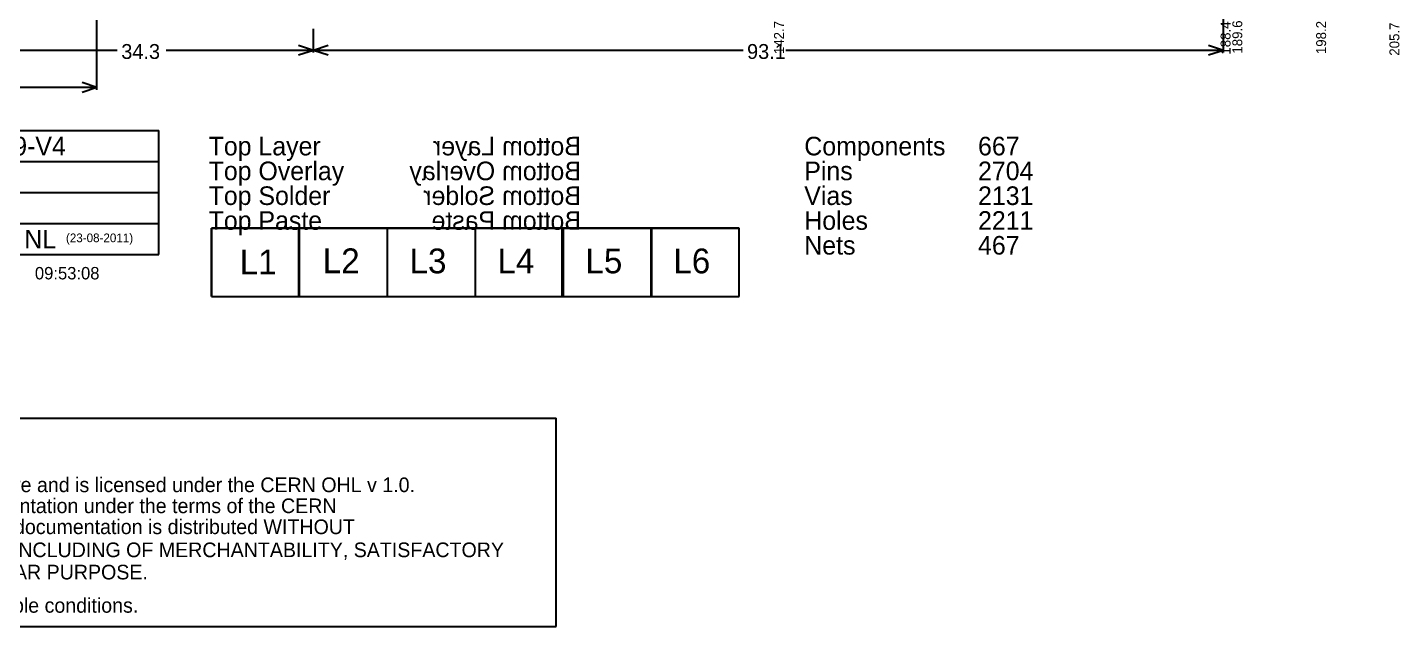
# Model space of a CAD drawing. Extents: x 28 to 300, y 18 to 330.
# Drawn here: x 126.2 to 266.7, y 17.8 to 79.1 of the extents above; entities that cross this region are included whole.
import ezdxf

# ---------------------------------------------------------------- set-up
doc = ezdxf.new("R2010")
doc.units = 0
for name, color, linetype in [('BOTTOMLAYER', 5, 'CONTINUOUS'), ('BOTTOMOVERLAY', 54, 'CONTINUOUS'), ('BOTTOMPASTE', 16, 'CONTINUOUS'), ('BOTTOMSOLDER', 6, 'CONTINUOUS'), ('DRILLDRAWING', 1, 'CONTINUOUS'), ('INTERNALPLANE1', 76, 'CONTINUOUS'), ('INTERNALPLANE6', 136, 'CONTINUOUS'), ('MECHANICAL6', 56, 'CONTINUOUS'), ('MECHANICAL9', 56, 'CONTINUOUS'), ('MIDLAYER1', 16, 'CONTINUOUS'), ('MIDLAYER3', 90, 'CONTINUOUS'), ('TOPLAYER', 1, 'CONTINUOUS'), ('TOPOVERLAY', 2, 'CONTINUOUS'), ('TOPPASTE', 8, 'CONTINUOUS'), ('TOPSOLDER', 216, 'CONTINUOUS')]:
    doc.layers.add(name, color=color, linetype=linetype)

msp = doc.modelspace()

# ---------------------------------------------------------------- linework, layer by layer
at = {"layer": 'BOTTOMLAYER'}
for p, q in [((145.08, 58.6), (199.08, 58.6)), ((145.08, 51.6), (145.08, 58.6)), ((154.08, 51.6), (154.08, 58.6)), ((154.08, 58.6), (154.08, 58.6)), ((163.08, 51.6), (163.08, 58.6)), ((172.08, 51.6), (172.08, 58.6)), ((181.08, 51.6), (181.08, 58.6)), ((190.08, 51.6), (190.08, 58.6)), ((199.08, 51.6), (199.08, 58.6)), ((145.08, 51.6), (199.08, 51.6))]:
    msp.add_line(p, q, dxfattribs=at)
at = {"layer": 'DRILLDRAWING'}
for p, q in [((248.63, 76.58), (248.63, 91.76)), ((133.35, 72.77), (133.35, 91.05)), ((155.5, 76.58), (155.5, 79)), ((155.5, 76.58), (155.5, 79)), ((153.98, 77.34), (155.5, 76.83)), ((155.5, 76.83), (157.02, 77.34)), ((247.1, 77.34), (248.63, 76.83)), ((121.2, 76.83), (135.43, 76.83)), ((140.45, 76.83), (155.5, 76.83)), ((153.98, 76.33), (155.5, 76.83)), ((155.5, 76.83), (199.47, 76.83)), ((155.5, 76.83), (157.02, 76.33)), ((203.84, 76.83), (248.63, 76.83)), ((247.1, 76.33), (248.63, 76.83)), ((111.27, 73.02), (133.35, 73.02)), ((131.83, 73.53), (133.35, 73.02)), ((131.83, 72.52), (133.35, 73.02)), ((83.82, 39.12), (180.34, 39.12)), ((180.34, 17.78), (180.34, 39.12)), ((83.82, 17.78), (180.34, 17.78))]:
    msp.add_line(p, q, dxfattribs=at)
at = {"layer": 'INTERNALPLANE1'}
for p, q in [((145.08, 58.6), (199.08, 58.6)), ((145.08, 51.6), (145.08, 58.6)), ((145.08, 58.6), (145.08, 51.6)), ((180.97, 58.6), (145.08, 58.6)), ((154.08, 51.6), (154.08, 58.6)), ((163.08, 51.6), (163.08, 58.6)), ((172.08, 51.6), (172.08, 58.6)), ((180.97, 51.6), (180.97, 58.6)), ((181.08, 51.6), (181.08, 58.6)), ((190.08, 51.6), (190.08, 58.6)), ((190.09, 58.6), (190.09, 51.6)), ((199.08, 58.6), (190.09, 58.6)), ((199.08, 51.6), (199.08, 58.6)), ((199.08, 51.6), (199.08, 58.6)), ((145.08, 51.6), (199.08, 51.6)), ((145.08, 51.6), (180.97, 51.6)), ((154.08, 51.6), (154.08, 51.6)), ((172.08, 51.6), (172.08, 51.6)), ((190.09, 51.6), (199.08, 51.6))]:
    msp.add_line(p, q, dxfattribs=at)
at = {"layer": 'INTERNALPLANE6'}
for p, q in [((145.08, 58.6), (199.08, 58.6)), ((145.08, 51.6), (145.08, 58.6)), ((145.08, 58.6), (145.08, 51.6)), ((154, 58.6), (145.08, 58.6)), ((154, 51.6), (154, 58.6)), ((154.08, 51.6), (154.08, 58.6)), ((163.04, 58.6), (163.04, 51.6)), ((199.08, 58.6), (163.04, 58.6)), ((163.08, 51.6), (163.08, 58.6)), ((163.08, 58.6), (163.08, 58.6)), ((172.08, 51.6), (172.08, 58.6)), ((181.08, 51.6), (181.08, 58.6)), ((190.08, 51.6), (190.08, 58.6)), ((199.08, 51.6), (199.08, 58.6)), ((199.08, 51.6), (199.08, 58.6)), ((145.08, 51.6), (199.08, 51.6)), ((145.08, 51.6), (154, 51.6)), ((154.08, 51.6), (154.08, 51.6)), ((163.04, 51.6), (199.08, 51.6)), ((172.08, 51.6), (172.08, 51.6)), ((190.08, 51.6), (190.08, 51.6))]:
    msp.add_line(p, q, dxfattribs=at)
at = {"layer": 'MECHANICAL6'}
for p, q in [((97.79, 68.58), (139.7, 68.58)), ((139.7, 55.88), (139.7, 68.58)), ((97.79, 65.4), (139.7, 65.4)), ((97.79, 62.23), (139.7, 62.23)), ((97.79, 59.05), (139.7, 59.05)), ((97.79, 55.88), (139.7, 55.88))]:
    msp.add_line(p, q, dxfattribs=at)
at = {"layer": 'MIDLAYER1'}
for p, q in [((145.08, 51.6), (145.08, 58.6)), ((145.08, 58.6), (199.08, 58.6)), ((154.08, 51.6), (154.08, 58.6)), ((163.08, 51.6), (163.08, 58.6)), ((172.08, 51.6), (172.08, 58.6)), ((181.08, 51.6), (181.08, 58.6)), ((181.08, 58.6), (181.08, 58.6)), ((190.08, 51.6), (190.08, 58.6)), ((199.08, 51.6), (199.08, 58.6)), ((145.08, 51.6), (199.08, 51.6))]:
    msp.add_line(p, q, dxfattribs=at)
at = {"layer": 'MIDLAYER3'}
for p, q in [((145.08, 58.6), (199.08, 58.6)), ((145.08, 51.6), (145.08, 58.6)), ((154.08, 51.6), (154.08, 58.6)), ((163.08, 51.6), (163.08, 58.6)), ((163.08, 58.6), (163.08, 58.6)), ((172.08, 51.6), (172.08, 58.6)), ((181.08, 51.6), (181.08, 58.6)), ((181.08, 58.6), (181.08, 58.6)), ((190.08, 51.6), (190.08, 58.6)), ((199.08, 51.6), (199.08, 58.6)), ((145.08, 51.6), (199.08, 51.6)), ((154.08, 51.6), (154.08, 51.6)), ((172.08, 51.6), (172.08, 51.6))]:
    msp.add_line(p, q, dxfattribs=at)
at = {"layer": 'TOPLAYER'}
for p, q in [((145.08, 58.6), (199.08, 58.6)), ((145.08, 51.6), (145.08, 58.6)), ((154.08, 51.6), (154.08, 58.6)), ((154.08, 51.6), (154.08, 58.6)), ((163.08, 51.6), (163.08, 58.6)), ((163.08, 51.6), (163.08, 58.6)), ((172.08, 51.6), (172.08, 58.6)), ((172.08, 51.6), (172.08, 58.6)), ((181.08, 51.6), (181.08, 58.6)), ((181.08, 51.6), (181.08, 58.6)), ((190.08, 51.6), (190.08, 58.6)), ((190.08, 51.6), (190.08, 58.6)), ((199.08, 51.6), (199.08, 58.6)), ((145.08, 51.6), (199.08, 51.6))]:
    msp.add_line(p, q, dxfattribs=at)

# ---------------------------------------------------------------- texts
at = {"layer": 'BOTTOMLAYER', "text_generation_flag": 2}
msp.add_text('Bottom Layer', height=1.905, rotation=360, dxfattribs=at).set_placement((182.88, 66.04))
at = {"layer": 'BOTTOMLAYER'}
msp.add_text('L6', height=2.54, rotation=360, dxfattribs=at).set_placement((192.34, 53.96))
at = {"layer": 'BOTTOMOVERLAY', "text_generation_flag": 2}
msp.add_text('Bottom Overlay', height=1.905, rotation=360, dxfattribs=at).set_placement((182.88, 63.5))
msp.add_text('Bottom Overlay', height=1.905, rotation=360, dxfattribs=at).set_placement((182.88, 63.5))
at = {"layer": 'BOTTOMPASTE', "text_generation_flag": 2}
msp.add_text('Bottom Paste', height=1.905, rotation=360, dxfattribs=at).set_placement((182.88, 58.42))
msp.add_text('Bottom Paste', height=1.905, rotation=360, dxfattribs=at).set_placement((182.88, 58.42))
at = {"layer": 'BOTTOMSOLDER', "text_generation_flag": 2}
msp.add_text('Bottom Solder', height=1.905, rotation=360, dxfattribs=at).set_placement((182.88, 60.96))
msp.add_text('Bottom Solder', height=1.905, rotation=360, dxfattribs=at).set_placement((182.88, 60.96))
at = {"layer": 'DRILLDRAWING'}
for s, p in [('34.3', (135.84, 75.92)), ('93.1', (199.88, 75.92))]:
    msp.add_text(s, height=1.524, dxfattribs=at).set_placement(p)
for s, height, p in [('Components', 1.905, (205.74, 66.04)), ('Components', 1.905, (205.74, 66.04)), ('667', 1.905, (223.52, 66.04)), ('667', 1.905, (223.52, 66.04)), ('Pins', 1.905, (205.74, 63.5)), ('Pins', 1.905, (205.74, 63.5)), ('2704', 1.905, (223.52, 63.5)), ('2704', 1.905, (223.52, 63.5)), ('Vias', 1.905, (205.74, 60.96)), ('Vias', 1.905, (205.74, 60.96)), ('2131', 1.905, (223.52, 60.96)), ('2131', 1.905, (223.52, 60.96)), ('Holes', 1.905, (205.74, 58.42)), ('Holes', 1.905, (205.74, 58.42)), ('2211', 1.905, (223.52, 58.42)), ('2211', 1.905, (223.52, 58.42)), ('Nets', 1.905, (205.74, 55.88)), ('Nets', 1.905, (205.74, 55.88)), ('467', 1.905, (223.52, 55.88)), ('467', 1.905, (223.52, 55.88)), ('This documentation describes Open Hardware and is licensed under the CERN OHL v 1.0.', 1.5, (85.29, 31.55)), ('You may redistribute and modify this documentation under the terms of the CERN', 1.5, (85.29, 29.4)), ('OHL v 1.0 (http://ohwr.org/CERNOHL). This documentation is distributed WITHOUT', 1.5, (85.29, 27.25)), ('ANY EXPRESS OR IMPLIED WARRANTY, INCLUDING OF MERCHANTABILITY, SATISFACTORY', 1.5, (85.29, 24.89)), ('QUALITY AND FITNESS FOR A PARTICULAR PURPOSE.', 1.5, (85.29, 22.61)), ('Please see the CERN OHL v. 1.0 for applicable conditions.', 1.5, (85.29, 19.2))]:
    msp.add_text(s, height=height, rotation=360, dxfattribs=at).set_placement(p)
at = {"layer": 'INTERNALPLANE1'}
msp.add_text('L5', height=2.54, rotation=360, dxfattribs=at).set_placement((183.34, 53.96))
at = {"layer": 'INTERNALPLANE6'}
msp.add_text('L2', height=2.54, rotation=360, dxfattribs=at).set_placement((156.46, 53.97))
at = {"layer": 'MECHANICAL6'}
for s, height, p in [('EDA-02189-V4', 1.905, (113.03, 66.04)), ('CEGELEC NL', 1.905, (113.03, 56.51)), ('(23-08-2011)', 0.889, (130.18, 57.15)), ('09:53:08', 1.27, (127, 53.34))]:
    msp.add_text(s, height=height, dxfattribs=at).set_placement(p)
at = {"layer": 'MECHANICAL9'}
for s, p in [('142.7', (203.66, 76.41)), ('188.4', (249.36, 76.36)), ('189.6', (250.56, 76.46)), ('198.2', (259.14, 76.41)), ('205.7', (266.64, 76.25))]:
    msp.add_text(s, height=1.016, rotation=90, dxfattribs=at).set_placement(p)
at = {"layer": 'MIDLAYER1'}
msp.add_text('L3', height=2.54, rotation=360, dxfattribs=at).set_placement((165.34, 53.96))
at = {"layer": 'MIDLAYER3'}
msp.add_text('L4', height=2.54, rotation=360, dxfattribs=at).set_placement((174.34, 53.96))
at = {"layer": 'TOPLAYER'}
for s, height, p in [('Top Layer', 1.905, (144.78, 66.04)), ('L1', 2.54, (147.96, 53.85))]:
    msp.add_text(s, height=height, rotation=360, dxfattribs=at).set_placement(p)
at = {"layer": 'TOPOVERLAY'}
msp.add_text('Top Overlay', height=1.905, rotation=360, dxfattribs=at).set_placement((144.78, 63.5))
at = {"layer": 'TOPPASTE'}
msp.add_text('Top Paste', height=1.905, rotation=360, dxfattribs=at).set_placement((144.78, 58.42))
msp.add_text('Top Paste', height=1.905, rotation=360, dxfattribs=at).set_placement((144.78, 58.42))
at = {"layer": 'TOPSOLDER'}
msp.add_text('Top Solder', height=1.905, rotation=360, dxfattribs=at).set_placement((144.78, 60.96))
msp.add_text('Top Solder', height=1.905, rotation=360, dxfattribs=at).set_placement((144.78, 60.96))

doc.saveas('drawing.dxf')
